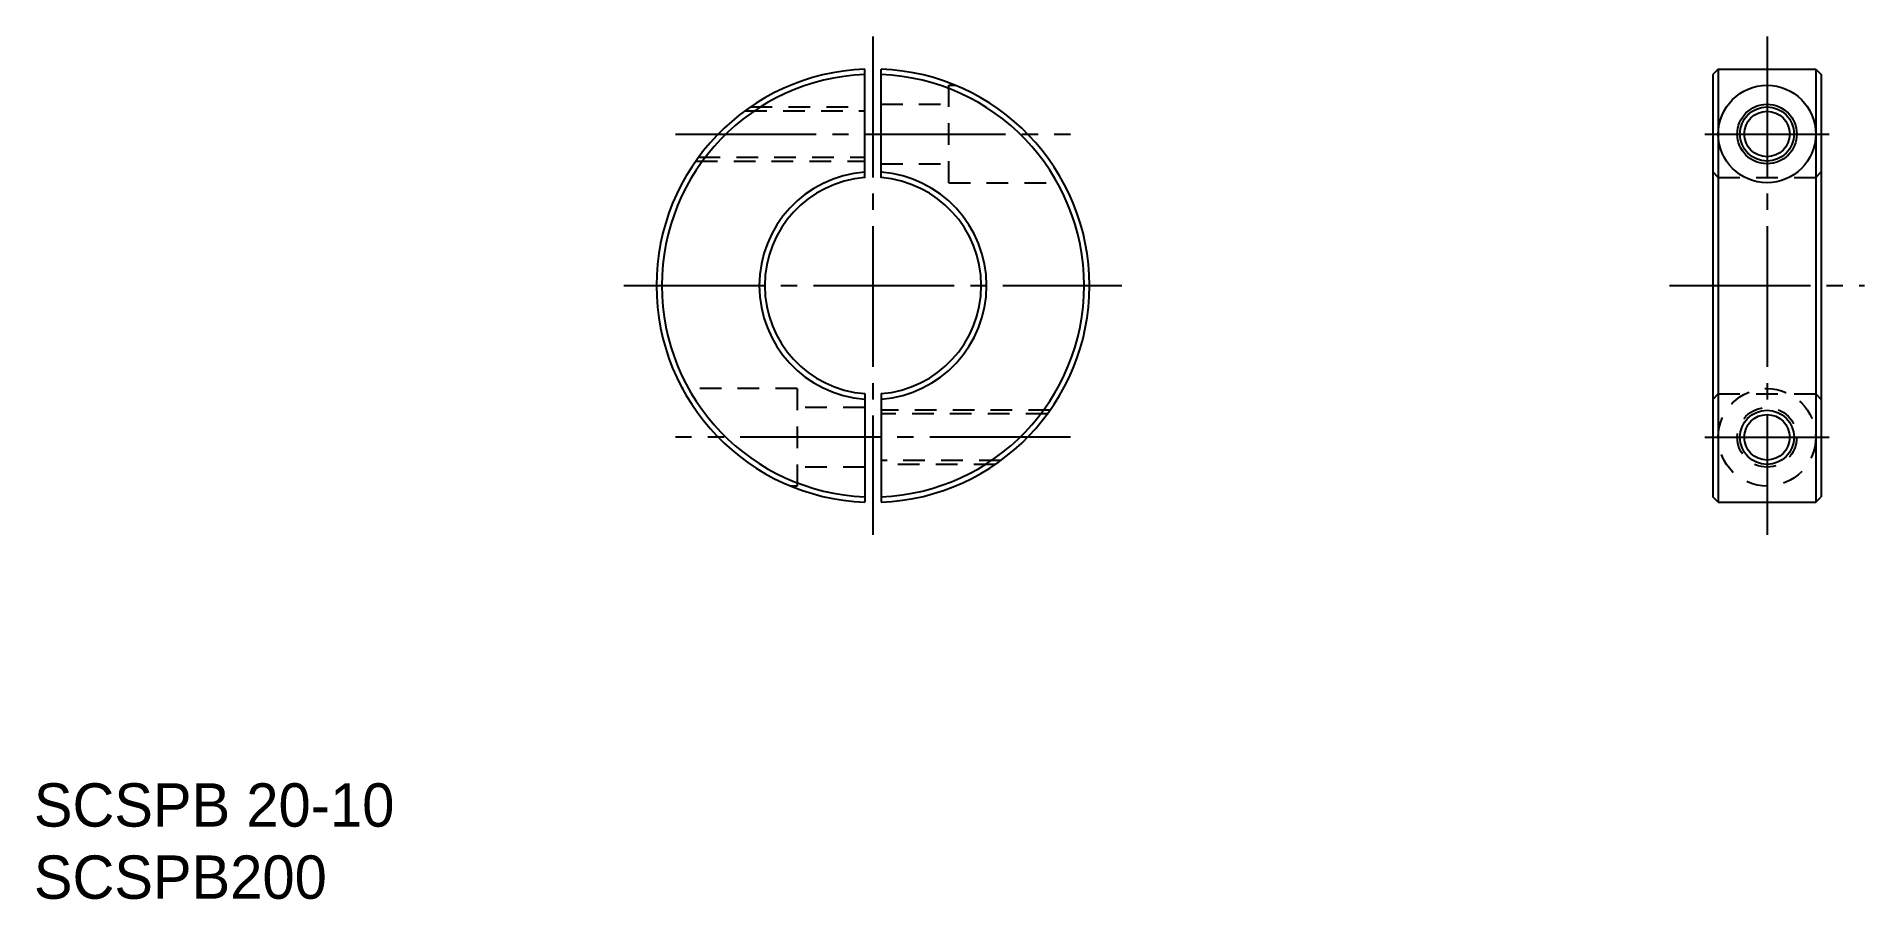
# Model space of a CAD drawing. Extents: x 36 to 205, y 150 to 230.
import ezdxf

# ---------------------------------------------------------------- set-up
doc = ezdxf.new("R2010")
doc.units = 0
doc.linetypes.add('CENTER', pattern=[17.5, 13, -1.5, 1.5, -1.5])
doc.linetypes.add('DASHED', pattern=[3.5, 2, -1.5])
doc.layers.get('0').update_dxf_attribs({"linetype": 'CONTINUOUS'})
doc.layers.add('CENTER', color=1, linetype='CENTER')

msp = doc.modelspace()

# ---------------------------------------------------------------- linework, layer by layer
at = {"color": 7, "linetype": 'CONTINUOUS'}
for p, q in [((112.21, 216.86), (112.21, 226.88)), ((113.71, 216.86), (113.71, 226.88)), ((191.04, 226.89), (190.54, 226.39)), ((190.54, 226.39), (190.54, 187.39)), ((191.04, 226.89), (191.04, 186.89)), ((191.04, 226.89), (200.04, 226.89)), ((200.04, 226.89), (200.04, 186.89)), ((200.04, 226.89), (200.54, 226.39)), ((200.54, 226.39), (200.54, 187.39)), ((112.21, 196.92), (112.21, 186.9)), ((113.71, 196.92), (113.71, 186.9)), ((191.04, 186.89), (190.54, 187.39)), ((191.04, 186.89), (200.04, 186.89)), ((200.04, 186.89), (200.54, 187.39))]:
    msp.add_line(p, q, dxfattribs=at)
at = {"color": 3, "linetype": 'DASHED'}
for p, q in [((119.96, 216.39), (119.96, 225.39)), ((119.96, 225.39), (120.56, 225.39)), ((101.17, 223.04), (112.21, 223.04)), ((101.66, 223.39), (112.21, 223.39)), ((113.71, 223.64), (119.96, 223.64)), ((96.6, 218.39), (112.21, 218.39)), ((96.85, 218.74), (112.21, 218.74)), ((113.71, 218.14), (119.96, 218.14)), ((119.96, 216.39), (130.56, 216.39)), ((190.54, 217.39), (191.04, 216.89)), ((191.04, 216.89), (200.04, 216.89)), ((200.04, 216.89), (200.54, 217.39)), ((105.96, 197.39), (95.36, 197.39)), ((105.96, 197.39), (105.96, 188.39)), ((190.54, 196.39), (191.04, 196.89)), ((191.04, 196.89), (200.04, 196.89)), ((200.04, 196.89), (200.54, 196.39)), ((112.21, 195.64), (105.96, 195.64)), ((129.33, 195.39), (113.71, 195.39)), ((129.07, 195.04), (113.71, 195.04)), ((112.21, 190.14), (105.96, 190.14)), ((124.76, 190.74), (113.71, 190.74)), ((124.27, 190.39), (113.71, 190.39)), ((105.96, 188.39), (105.36, 188.39))]:
    msp.add_line(p, q, dxfattribs=at)
for p, q in [((112.21, 194.41), (112.21, 194.41)), ((112.21, 191.91), (112.21, 191.91))]:
    msp.add_line(p, q)
msp.add_circle((195.54, 220.89), 4.5)
at = {"color": 7, "linetype": 'CONTINUOUS'}
for centre, radius in [((195.54, 220.89), 2.75), ((195.54, 220.89), 2.1), ((195.54, 192.89), 2.1)]:
    msp.add_circle(centre, radius, dxfattribs=at)
at = {"color": 3, "linetype": 'CONTINUOUS'}
for centre in [(195.54, 220.89), (195.54, 192.89)]:
    msp.add_circle(centre, 2.5, dxfattribs=at)
at = {"color": 3, "linetype": 'DASHED'}
for radius in [4.5, 2.75]:
    msp.add_circle((195.54, 192.89), radius, dxfattribs=at)
at = {"color": 7, "linetype": 'CONTINUOUS'}
for radius, start, end in [(20, 92.1491, 267.8509), (19.5, 92.2042, 267.7958), (20, 272.1491, 87.8509), (19.5, 272.2042, 87.7958), (10.5, 94.096, 265.904), (10, 94.3012, 265.6988), (10.5, 274.096, 85.904), (10, 274.3012, 85.6988)]:
    msp.add_arc((112.96, 206.89), radius, start, end, dxfattribs=at)
at = {"layer": 'CENTER', "color": 1, "linetype": 'CENTER'}
for p, q in [((112.96, 229.89), (112.96, 183.89)), ((195.54, 229.89), (195.54, 183.89)), ((94.71, 220.89), (131.21, 220.89)), ((189.79, 220.89), (201.29, 220.89)), ((89.96, 206.89), (135.96, 206.89)), ((186.54, 206.89), (204.54, 206.89)), ((131.21, 192.89), (94.71, 192.89)), ((189.79, 192.89), (201.29, 192.89))]:
    msp.add_line(p, q, dxfattribs=at)

# ---------------------------------------------------------------- texts
for s, p in [('SCSPB 20-10', (35.46, 156.94)), ('SCSPB200', (35.46, 150.28))]:
    msp.add_text(s, height=4).set_placement(p)

doc.saveas('drawing.dxf')
